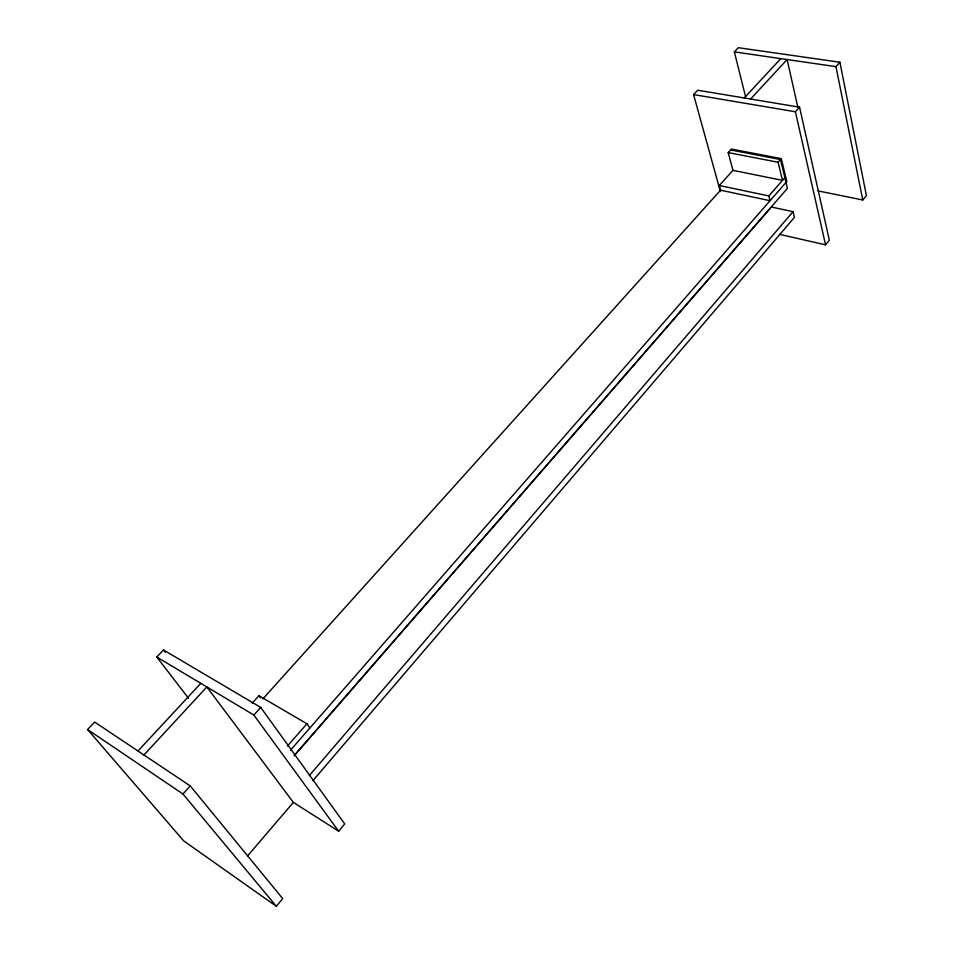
<?xml version="1.0" encoding="UTF-8"?>
<svg xmlns="http://www.w3.org/2000/svg" width="954" height="954" viewBox="0 0 954 954"><rect width="100%" height="100%" fill="white"/><g stroke="black" fill="none" stroke-linecap="round" stroke-linejoin="round"><path stroke-width="1.43" d="M276.338 906.3L282.718 898.608L190.251 785.917L94.684 722.083L87.589 729.512L183.657 840.844L276.338 906.3L182.977 794.014L87.589 729.512M143.947 754.984L206.863 686.952L293.367 802.397L338.67 831.22L344.728 823.934L260.728 707.415L163.504 649.984L156.79 657.02L188.558 698.328M779.454 234.338L825.556 244.82L829.348 240.253L799.559 107.182L697.744 90.225L693.582 94.577L720.365 191.515M818.031 190.895L862.774 199.994L866.411 195.618L839.902 62.237L738.324 47.7L734.341 51.874L745.551 96.652M247.444 856.084L293.367 802.397M312.9 780.67L794.408 217.417L793.036 211.669L771.392 207.018L294.142 755.878M309.263 775.65L793.036 211.669M294.404 755.282L787.432 188.332L780.515 159.533L730.633 149.945M290.541 750.166L786.8 181.498L781.314 158.626L731.444 149.062L728.212 152.592L732.958 170.361L719.292 185.505L720.58 190.192L262.922 698.829M287.452 746.016L306.926 723.764L258.916 695.728L252.166 703.205M720.58 190.192L770.033 200.698L768.841 195.94L784.856 177.635M732.958 170.361L782.471 180.366L778.106 162.263L781.314 158.626M182.977 794.014L190.251 785.917M338.67 831.22L253.859 715.059L260.728 707.415M825.556 244.82L795.421 111.785L799.559 107.182M862.774 199.994L835.954 66.637L839.902 62.237M750.607 99.025L787.122 59.542L797.806 107.075M137.972 751.001L200.793 683.338M744.251 97.976L780.777 58.623M734.341 51.874L835.954 66.637M693.582 94.577L795.421 111.785M728.212 152.592L778.106 162.263M719.292 185.505L768.841 195.94M156.79 657.02L253.859 715.059M163.504 649.984L165.304 652.345M258.916 695.728L260.418 697.827M306.926 723.764L309.871 728.009"/></g></svg>
